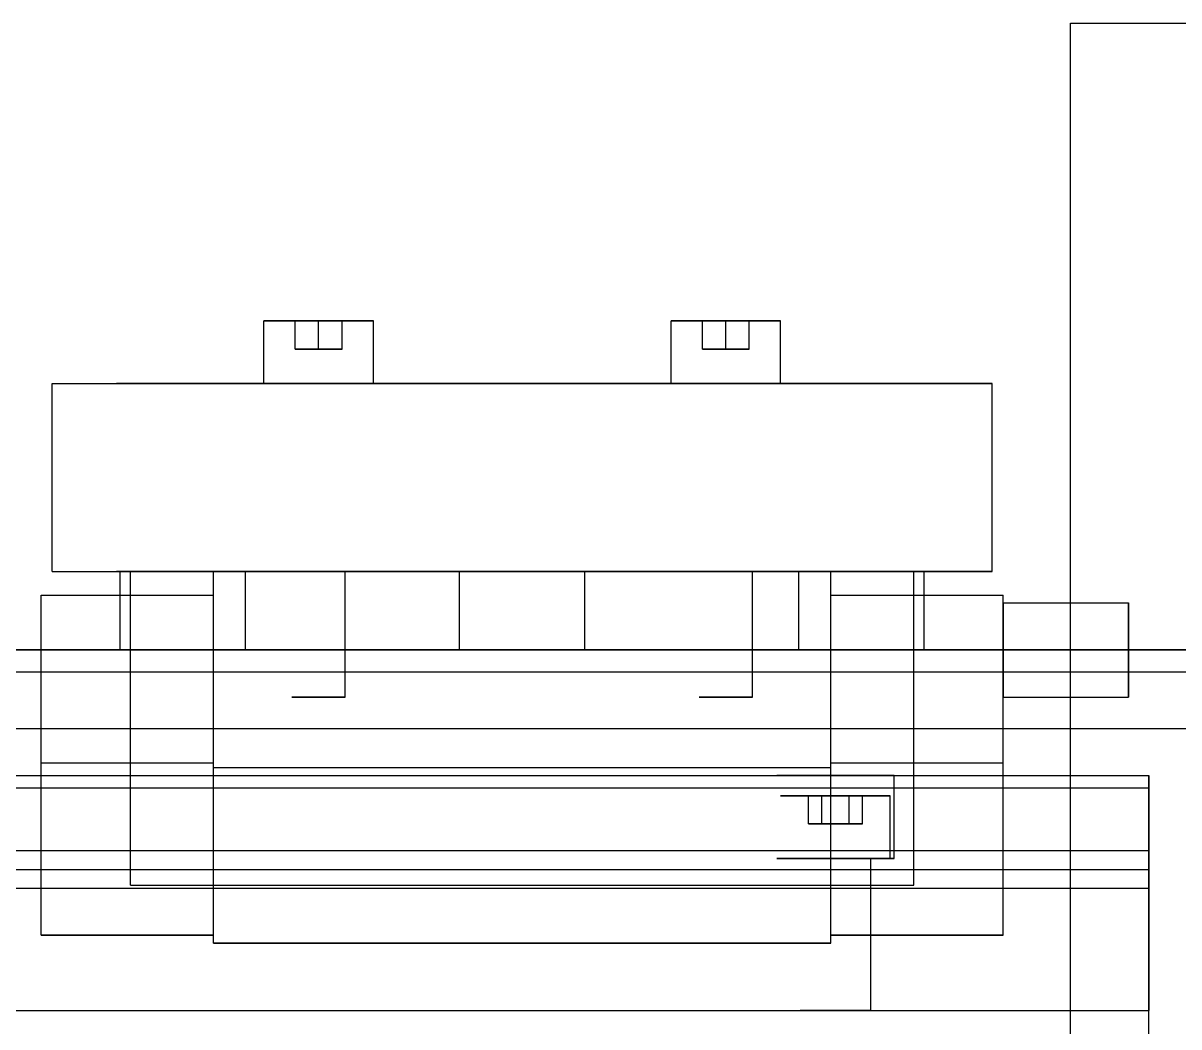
# Model space of a CAD drawing. Header units: millimetres. Extents: x -201 to 3037, y -406 to 3230.
# Drawn here: x 2368.1 to 2441.9, y 966 to 1030 of the extents above; entities that cross this region are included whole.
import ezdxf

# ---------------------------------------------------------------- set-up
doc = ezdxf.new("R2010")
doc.units = ezdxf.units.MM
doc.layers.add('HIDDEN', color=8, linetype='Continuous')
doc.layers.add('VISIBLE', color=7, linetype='Continuous')

msp = doc.modelspace()

# ---------------------------------------------------------------- linework, layer by layer
at = {"layer": 'HIDDEN'}
for points in [[(2435, 900), (2435, 1030)], [(2435, 1030), (2525, 1030)], [(2390.5, 1011), (2390.412, 1011), (2390.153, 1011), (2389.736, 1011), (2389.182, 1011), (2388.519, 1011), (2387.779, 1011), (2387, 1011), (2386.221, 1011), (2385.481, 1011), (2384.818, 1011), (2384.264, 1011), (2383.847, 1011), (2383.588, 1011), (2383.5, 1011)], [(2383.5, 1011), (2383.522, 1011), (2383.588, 1011), (2383.696, 1011), (2383.847, 1011), (2384.036, 1011), (2384.264, 1011), (2384.525, 1011), (2384.818, 1011), (2385.138, 1011), (2385.481, 1011), (2385.844, 1011), (2386.221, 1011), (2386.608, 1011), (2387, 1011)], [(2390.5, 1011), (2390.412, 1011), (2390.153, 1011), (2389.736, 1011), (2389.182, 1011), (2388.519, 1011), (2387.779, 1011), (2387, 1011), (2386.221, 1011), (2385.481, 1011), (2384.818, 1011), (2384.264, 1011), (2383.847, 1011), (2383.588, 1011), (2383.5, 1011)], [(2385.5, 1011), (2387, 1011)], [(2387, 1011), (2385.5, 1011)], [(2385.5, 1009.2), (2385.5, 1011)], [(2385.5, 1009.2), (2385.5, 1011)], [(2385.5, 1011), (2387, 1011)], [(2387, 1011), (2385.5, 1011)], [(2385.5, 1009.2), (2385.5, 1011)], [(2385.5, 1009.2), (2385.5, 1011)], [(2387, 1011), (2387.392, 1011), (2387.779, 1011), (2388.156, 1011), (2388.519, 1011), (2388.862, 1011), (2389.182, 1011), (2389.475, 1011), (2389.736, 1011), (2389.964, 1011), (2390.153, 1011), (2390.304, 1011), (2390.412, 1011), (2390.478, 1011), (2390.5, 1011)], [(2387, 1011), (2388.5, 1011)], [(2388.5, 1011), (2387, 1011)], [(2387, 1009.2), (2387, 1011)], [(2387, 1009.2), (2387, 1011)], [(2387, 1011), (2388.5, 1011)], [(2388.5, 1011), (2387, 1011)], [(2387, 1009.2), (2387, 1011)], [(2387, 1009.2), (2387, 1011)], [(2388.5, 1009.2), (2388.5, 1011)], [(2388.5, 1009.2), (2388.5, 1011)], [(2388.5, 1009.2), (2388.5, 1011)], [(2388.5, 1009.2), (2388.5, 1011)], [(2416.5, 1011), (2416.412, 1011), (2416.153, 1011), (2415.736, 1011), (2415.182, 1011), (2414.519, 1011), (2413.779, 1011), (2413, 1011), (2412.221, 1011), (2411.481, 1011), (2410.818, 1011), (2410.264, 1011), (2409.847, 1011), (2409.588, 1011), (2409.5, 1011)], [(2409.5, 1011), (2409.522, 1011), (2409.588, 1011), (2409.696, 1011), (2409.847, 1011), (2410.036, 1011), (2410.264, 1011), (2410.525, 1011), (2410.818, 1011), (2411.138, 1011), (2411.481, 1011), (2411.844, 1011), (2412.221, 1011), (2412.608, 1011), (2413, 1011)], [(2416.5, 1011), (2416.412, 1011), (2416.153, 1011), (2415.736, 1011), (2415.182, 1011), (2414.519, 1011), (2413.779, 1011), (2413, 1011), (2412.221, 1011), (2411.481, 1011), (2410.818, 1011), (2410.264, 1011), (2409.847, 1011), (2409.588, 1011), (2409.5, 1011)], [(2411.5, 1011), (2413, 1011)], [(2413, 1011), (2411.5, 1011)], [(2411.5, 1009.2), (2411.5, 1011)], [(2411.5, 1009.2), (2411.5, 1011)], [(2411.5, 1011), (2413, 1011)], [(2413, 1011), (2411.5, 1011)], [(2411.5, 1009.2), (2411.5, 1011)], [(2411.5, 1009.2), (2411.5, 1011)], [(2413, 1011), (2413.392, 1011), (2413.779, 1011), (2414.156, 1011), (2414.519, 1011), (2414.862, 1011), (2415.182, 1011), (2415.475, 1011), (2415.736, 1011), (2415.964, 1011), (2416.153, 1011), (2416.304, 1011), (2416.412, 1011), (2416.478, 1011), (2416.5, 1011)], [(2413, 1011), (2414.5, 1011)], [(2414.5, 1011), (2413, 1011)], [(2413, 1009.2), (2413, 1011)], [(2413, 1009.2), (2413, 1011)], [(2413, 1011), (2414.5, 1011)], [(2414.5, 1011), (2413, 1011)], [(2413, 1009.2), (2413, 1011)], [(2413, 1009.2), (2413, 1011)], [(2414.5, 1009.2), (2414.5, 1011)], [(2414.5, 1009.2), (2414.5, 1011)], [(2414.5, 1009.2), (2414.5, 1011)], [(2414.5, 1009.2), (2414.5, 1011)], [(2387, 1009.2), (2385.5, 1009.2)], [(2385.5, 1009.2), (2387, 1009.2)], [(2387, 1009.2), (2385.5, 1009.2)], [(2385.5, 1009.2), (2387, 1009.2)], [(2388.5, 1009.2), (2387, 1009.2)], [(2387, 1009.2), (2388.5, 1009.2)], [(2388.5, 1009.2), (2387, 1009.2)], [(2387, 1009.2), (2388.5, 1009.2)], [(2413, 1009.2), (2411.5, 1009.2)], [(2411.5, 1009.2), (2413, 1009.2)], [(2413, 1009.2), (2411.5, 1009.2)], [(2411.5, 1009.2), (2413, 1009.2)], [(2414.5, 1009.2), (2413, 1009.2)], [(2413, 1009.2), (2414.5, 1009.2)], [(2414.5, 1009.2), (2413, 1009.2)], [(2413, 1009.2), (2414.5, 1009.2)], [(2370, 995), (2370, 1007)], [(2370, 1007), (2370.05, 1007), (2370.201, 1007), (2370.449, 1007), (2370.792, 1007), (2371.226, 1007), (2371.745, 1007), (2372.343, 1007), (2373.012, 1007), (2373.744, 1007), (2374.529, 1007), (2375.358, 1007), (2376.22, 1007), (2377.104, 1007), (2378, 1007)], [(2382.599, 1007), (2382.493, 1007), (2382.178, 1007), (2381.672, 1007), (2380.999, 1007), (2380.193, 1007), (2379.295, 1007), (2378.349, 1007), (2377.404, 1007), (2376.505, 1007), (2375.7, 1007), (2375.027, 1007), (2374.52, 1007), (2374.206, 1007), (2374.099, 1007)], [(2374.099, 1007), (2374.126, 1007), (2374.206, 1007), (2374.338, 1007), (2374.52, 1007), (2374.751, 1007), (2375.027, 1007), (2375.344, 1007), (2375.7, 1007), (2376.088, 1007), (2376.505, 1007), (2376.946, 1007), (2377.404, 1007), (2377.874, 1007), (2378.349, 1007)], [(2422, 1007), (2378, 1007)], [(2378.349, 1007), (2378.825, 1007), (2379.295, 1007), (2379.753, 1007), (2380.193, 1007), (2380.611, 1007), (2380.999, 1007), (2381.355, 1007), (2381.672, 1007), (2381.948, 1007), (2382.178, 1007), (2382.361, 1007), (2382.493, 1007), (2382.573, 1007), (2382.599, 1007)], [(2388.3, 1007), (2388.217, 1007), (2387.973, 1007), (2387.58, 1007), (2387.058, 1007), (2386.432, 1007), (2385.734, 1007), (2385, 1007), (2384.266, 1007), (2383.568, 1007), (2382.942, 1007), (2382.42, 1007), (2382.027, 1007), (2381.783, 1007), (2381.7, 1007)], [(2381.7, 1007), (2381.721, 1007), (2381.783, 1007), (2381.885, 1007), (2382.027, 1007), (2382.206, 1007), (2382.42, 1007), (2382.667, 1007), (2382.942, 1007), (2383.244, 1007), (2383.568, 1007), (2383.91, 1007), (2384.266, 1007), (2384.631, 1007), (2385, 1007)], [(2390.5, 1007), (2390.412, 1007), (2390.153, 1007), (2389.736, 1007), (2389.182, 1007), (2388.519, 1007), (2387.779, 1007), (2387, 1007), (2386.221, 1007), (2385.481, 1007), (2384.818, 1007), (2384.264, 1007), (2383.847, 1007), (2383.588, 1007), (2383.5, 1007)], [(2383.5, 1007), (2383.522, 1007), (2383.588, 1007), (2383.696, 1007), (2383.847, 1007), (2384.036, 1007), (2384.264, 1007), (2384.525, 1007), (2384.818, 1007), (2385.138, 1007), (2385.481, 1007), (2385.844, 1007), (2386.221, 1007), (2386.608, 1007), (2387, 1007)], [(2390.5, 1007), (2390.412, 1007), (2390.153, 1007), (2389.736, 1007), (2389.182, 1007), (2388.519, 1007), (2387.779, 1007), (2387, 1007), (2386.221, 1007), (2385.481, 1007), (2384.818, 1007), (2384.264, 1007), (2383.847, 1007), (2383.588, 1007), (2383.5, 1007)], [(2383.5, 1007), (2383.522, 1007), (2383.588, 1007), (2383.696, 1007), (2383.847, 1007), (2384.036, 1007), (2384.264, 1007), (2384.525, 1007), (2384.818, 1007), (2385.138, 1007), (2385.481, 1007), (2385.844, 1007), (2386.221, 1007), (2386.608, 1007), (2387, 1007)], [(2389.25, 1007), (2389.194, 1007), (2389.027, 1007), (2388.759, 1007), (2388.403, 1007), (2387.976, 1007), (2387.501, 1007), (2387, 1007), (2386.499, 1007), (2386.024, 1007), (2385.597, 1007), (2385.241, 1007), (2384.973, 1007), (2384.806, 1007), (2384.75, 1007)], [(2384.75, 1007), (2384.764, 1007), (2384.806, 1007), (2384.876, 1007), (2384.973, 1007), (2385.095, 1007), (2385.241, 1007), (2385.409, 1007), (2385.597, 1007), (2385.803, 1007), (2386.024, 1007), (2386.257, 1007), (2386.499, 1007), (2386.748, 1007), (2387, 1007)], [(2389.25, 1007), (2389.194, 1007), (2389.027, 1007), (2388.759, 1007), (2388.403, 1007), (2387.976, 1007), (2387.501, 1007), (2387, 1007), (2386.499, 1007), (2386.024, 1007), (2385.597, 1007), (2385.241, 1007), (2384.973, 1007), (2384.806, 1007), (2384.75, 1007)], [(2384.75, 1007), (2384.764, 1007), (2384.806, 1007), (2384.876, 1007), (2384.973, 1007), (2385.095, 1007), (2385.241, 1007), (2385.409, 1007), (2385.597, 1007), (2385.803, 1007), (2386.024, 1007), (2386.257, 1007), (2386.499, 1007), (2386.748, 1007), (2387, 1007)], [(2385, 1007), (2385.369, 1007), (2385.734, 1007), (2386.09, 1007), (2386.432, 1007), (2386.756, 1007), (2387.058, 1007), (2387.333, 1007), (2387.58, 1007), (2387.794, 1007), (2387.973, 1007), (2388.115, 1007), (2388.217, 1007), (2388.279, 1007), (2388.3, 1007)], [(2387, 1007), (2387.252, 1007), (2387.501, 1007), (2387.743, 1007), (2387.976, 1007), (2388.197, 1007), (2388.403, 1007), (2388.591, 1007), (2388.759, 1007), (2388.905, 1007), (2389.027, 1007), (2389.124, 1007), (2389.194, 1007), (2389.236, 1007), (2389.25, 1007)], [(2387, 1007), (2387.252, 1007), (2387.501, 1007), (2387.743, 1007), (2387.976, 1007), (2388.197, 1007), (2388.403, 1007), (2388.591, 1007), (2388.759, 1007), (2388.905, 1007), (2389.027, 1007), (2389.124, 1007), (2389.194, 1007), (2389.236, 1007), (2389.25, 1007)], [(2387, 1007), (2387.392, 1007), (2387.779, 1007), (2388.156, 1007), (2388.519, 1007), (2388.862, 1007), (2389.182, 1007), (2389.475, 1007), (2389.736, 1007), (2389.964, 1007), (2390.153, 1007), (2390.304, 1007), (2390.412, 1007), (2390.478, 1007), (2390.5, 1007)], [(2387, 1007), (2387.392, 1007), (2387.779, 1007), (2388.156, 1007), (2388.519, 1007), (2388.862, 1007), (2389.182, 1007), (2389.475, 1007), (2389.736, 1007), (2389.964, 1007), (2390.153, 1007), (2390.304, 1007), (2390.412, 1007), (2390.478, 1007), (2390.5, 1007)], [(2404.25, 1007), (2404.143, 1007), (2403.829, 1007), (2403.323, 1007), (2402.65, 1007), (2401.844, 1007), (2400.946, 1007), (2400, 1007), (2399.054, 1007), (2398.156, 1007), (2397.35, 1007), (2396.677, 1007), (2396.171, 1007), (2395.857, 1007), (2395.75, 1007)], [(2395.75, 1007), (2395.777, 1007), (2395.857, 1007), (2395.988, 1007), (2396.171, 1007), (2396.401, 1007), (2396.677, 1007), (2396.995, 1007), (2397.35, 1007), (2397.739, 1007), (2398.156, 1007), (2398.596, 1007), (2399.054, 1007), (2399.524, 1007), (2400, 1007)], [(2400, 1007), (2400.476, 1007), (2400.946, 1007), (2401.404, 1007), (2401.844, 1007), (2402.261, 1007), (2402.65, 1007), (2403.005, 1007), (2403.323, 1007), (2403.599, 1007), (2403.829, 1007), (2404.012, 1007), (2404.143, 1007), (2404.223, 1007), (2404.25, 1007)], [(2416.5, 1007), (2416.412, 1007), (2416.153, 1007), (2415.736, 1007), (2415.182, 1007), (2414.519, 1007), (2413.779, 1007), (2413, 1007), (2412.221, 1007), (2411.481, 1007), (2410.818, 1007), (2410.264, 1007), (2409.847, 1007), (2409.588, 1007), (2409.5, 1007)], [(2409.5, 1007), (2409.522, 1007), (2409.588, 1007), (2409.696, 1007), (2409.847, 1007), (2410.036, 1007), (2410.264, 1007), (2410.525, 1007), (2410.818, 1007), (2411.138, 1007), (2411.481, 1007), (2411.844, 1007), (2412.221, 1007), (2412.608, 1007), (2413, 1007)], [(2416.5, 1007), (2416.412, 1007), (2416.153, 1007), (2415.736, 1007), (2415.182, 1007), (2414.519, 1007), (2413.779, 1007), (2413, 1007), (2412.221, 1007), (2411.481, 1007), (2410.818, 1007), (2410.264, 1007), (2409.847, 1007), (2409.588, 1007), (2409.5, 1007)], [(2409.5, 1007), (2409.522, 1007), (2409.588, 1007), (2409.696, 1007), (2409.847, 1007), (2410.036, 1007), (2410.264, 1007), (2410.525, 1007), (2410.818, 1007), (2411.138, 1007), (2411.481, 1007), (2411.844, 1007), (2412.221, 1007), (2412.608, 1007), (2413, 1007)], [(2415.25, 1007), (2415.194, 1007), (2415.027, 1007), (2414.759, 1007), (2414.403, 1007), (2413.976, 1007), (2413.501, 1007), (2413, 1007), (2412.499, 1007), (2412.024, 1007), (2411.597, 1007), (2411.241, 1007), (2410.973, 1007), (2410.806, 1007), (2410.75, 1007)], [(2410.75, 1007), (2410.764, 1007), (2410.806, 1007), (2410.876, 1007), (2410.973, 1007), (2411.095, 1007), (2411.241, 1007), (2411.409, 1007), (2411.597, 1007), (2411.803, 1007), (2412.024, 1007), (2412.257, 1007), (2412.499, 1007), (2412.748, 1007), (2413, 1007)], [(2415.25, 1007), (2415.194, 1007), (2415.027, 1007), (2414.759, 1007), (2414.403, 1007), (2413.976, 1007), (2413.501, 1007), (2413, 1007), (2412.499, 1007), (2412.024, 1007), (2411.597, 1007), (2411.241, 1007), (2410.973, 1007), (2410.806, 1007), (2410.75, 1007)], [(2410.75, 1007), (2410.764, 1007), (2410.806, 1007), (2410.876, 1007), (2410.973, 1007), (2411.095, 1007), (2411.241, 1007), (2411.409, 1007), (2411.597, 1007), (2411.803, 1007), (2412.024, 1007), (2412.257, 1007), (2412.499, 1007), (2412.748, 1007), (2413, 1007)], [(2418.3, 1007), (2418.217, 1007), (2417.973, 1007), (2417.58, 1007), (2417.058, 1007), (2416.432, 1007), (2415.734, 1007), (2415, 1007), (2414.266, 1007), (2413.568, 1007), (2412.942, 1007), (2412.42, 1007), (2412.027, 1007), (2411.783, 1007), (2411.7, 1007)], [(2411.7, 1007), (2411.721, 1007), (2411.783, 1007), (2411.885, 1007), (2412.027, 1007), (2412.206, 1007), (2412.42, 1007), (2412.667, 1007), (2412.942, 1007), (2413.244, 1007), (2413.568, 1007), (2413.91, 1007), (2414.266, 1007), (2414.631, 1007), (2415, 1007)], [(2413, 1007), (2413.252, 1007), (2413.501, 1007), (2413.743, 1007), (2413.976, 1007), (2414.197, 1007), (2414.403, 1007), (2414.591, 1007), (2414.759, 1007), (2414.905, 1007), (2415.027, 1007), (2415.124, 1007), (2415.194, 1007), (2415.236, 1007), (2415.25, 1007)], [(2413, 1007), (2413.252, 1007), (2413.501, 1007), (2413.743, 1007), (2413.976, 1007), (2414.197, 1007), (2414.403, 1007), (2414.591, 1007), (2414.759, 1007), (2414.905, 1007), (2415.027, 1007), (2415.124, 1007), (2415.194, 1007), (2415.236, 1007), (2415.25, 1007)], [(2413, 1007), (2413.392, 1007), (2413.779, 1007), (2414.156, 1007), (2414.519, 1007), (2414.862, 1007), (2415.182, 1007), (2415.475, 1007), (2415.736, 1007), (2415.964, 1007), (2416.153, 1007), (2416.304, 1007), (2416.412, 1007), (2416.478, 1007), (2416.5, 1007)], [(2413, 1007), (2413.392, 1007), (2413.779, 1007), (2414.156, 1007), (2414.519, 1007), (2414.862, 1007), (2415.182, 1007), (2415.475, 1007), (2415.736, 1007), (2415.964, 1007), (2416.153, 1007), (2416.304, 1007), (2416.412, 1007), (2416.478, 1007), (2416.5, 1007)], [(2415, 1007), (2415.369, 1007), (2415.734, 1007), (2416.09, 1007), (2416.432, 1007), (2416.756, 1007), (2417.058, 1007), (2417.333, 1007), (2417.58, 1007), (2417.794, 1007), (2417.973, 1007), (2418.115, 1007), (2418.217, 1007), (2418.279, 1007), (2418.3, 1007)], [(2425.901, 1007), (2425.794, 1007), (2425.48, 1007), (2424.973, 1007), (2424.3, 1007), (2423.495, 1007), (2422.596, 1007), (2421.651, 1007), (2420.705, 1007), (2419.807, 1007), (2419.001, 1007), (2418.328, 1007), (2417.822, 1007), (2417.507, 1007), (2417.401, 1007)], [(2417.401, 1007), (2417.427, 1007), (2417.507, 1007), (2417.639, 1007), (2417.822, 1007), (2418.052, 1007), (2418.328, 1007), (2418.645, 1007), (2419.001, 1007), (2419.389, 1007), (2419.807, 1007), (2420.247, 1007), (2420.705, 1007), (2421.175, 1007), (2421.651, 1007)], [(2421.651, 1007), (2422.126, 1007), (2422.596, 1007), (2423.054, 1007), (2423.495, 1007), (2423.912, 1007), (2424.3, 1007), (2424.656, 1007), (2424.973, 1007), (2425.249, 1007), (2425.48, 1007), (2425.662, 1007), (2425.794, 1007), (2425.874, 1007), (2425.901, 1007)], [(2430, 1007), (2429.95, 1007), (2429.799, 1007), (2429.551, 1007), (2429.208, 1007), (2428.774, 1007), (2428.255, 1007), (2427.657, 1007), (2426.988, 1007), (2426.256, 1007), (2425.471, 1007), (2424.642, 1007), (2423.78, 1007), (2422.896, 1007), (2422, 1007)], [(2430, 995), (2430, 1007)], [(2370, 995), (2370.05, 995), (2370.201, 995), (2370.449, 995), (2370.792, 995), (2371.226, 995), (2371.745, 995), (2372.343, 995), (2373.012, 995), (2373.744, 995), (2374.529, 995), (2375.358, 995), (2376.22, 995), (2377.104, 995), (2378, 995)], [(2382.599, 995), (2382.493, 995), (2382.178, 995), (2381.672, 995), (2380.999, 995), (2380.193, 995), (2379.295, 995), (2378.349, 995), (2377.404, 995), (2376.505, 995), (2375.7, 995), (2375.027, 995), (2374.52, 995), (2374.206, 995), (2374.099, 995)], [(2374.099, 995), (2374.126, 995), (2374.206, 995), (2374.338, 995), (2374.52, 995), (2374.751, 995), (2375.027, 995), (2375.344, 995), (2375.7, 995), (2376.088, 995), (2376.505, 995), (2376.946, 995), (2377.404, 995), (2377.874, 995), (2378.349, 995)], [(2382.349, 995), (2382.249, 995), (2381.953, 995), (2381.477, 995), (2380.843, 995), (2380.085, 995), (2379.239, 995), (2378.349, 995), (2377.459, 995), (2376.614, 995), (2375.855, 995), (2375.222, 995), (2374.745, 995), (2374.45, 995), (2374.349, 995)], [(2374.349, 995), (2374.375, 995), (2374.45, 995), (2374.574, 995), (2374.745, 995), (2374.962, 995), (2375.222, 995), (2375.521, 995), (2375.855, 995), (2376.221, 995), (2376.614, 995), (2377.028, 995), (2377.459, 995), (2377.902, 995), (2378.349, 995)], [(2375, 975), (2375, 995)], [(2375, 995), (2425, 995)], [(2375, 975), (2375, 995)], [(2375, 995), (2425, 995)], [(2422, 995), (2378, 995)], [(2378.349, 995), (2378.825, 995), (2379.295, 995), (2379.753, 995), (2380.193, 995), (2380.611, 995), (2380.999, 995), (2381.355, 995), (2381.672, 995), (2381.948, 995), (2382.178, 995), (2382.361, 995), (2382.493, 995), (2382.573, 995), (2382.599, 995)], [(2378.349, 995), (2378.797, 995), (2379.239, 995), (2379.67, 995), (2380.085, 995), (2380.477, 995), (2380.843, 995), (2381.178, 995), (2381.477, 995), (2381.736, 995), (2381.953, 995), (2382.125, 995), (2382.249, 995), (2382.324, 995), (2382.349, 995)], [(2380.3, 971.3), (2380.3, 995)], [(2380.3, 971.3), (2380.3, 995)], [(2380.3, 995), (2419.7, 995)], [(2380.3, 995), (2419.7, 995)], [(2388.3, 995), (2388.217, 995), (2387.973, 995), (2387.58, 995), (2387.058, 995), (2386.432, 995), (2385.734, 995), (2385, 995), (2384.266, 995), (2383.568, 995), (2382.942, 995), (2382.42, 995), (2382.027, 995), (2381.783, 995), (2381.7, 995)], [(2381.7, 995), (2381.721, 995), (2381.783, 995), (2381.885, 995), (2382.027, 995), (2382.206, 995), (2382.42, 995), (2382.667, 995), (2382.942, 995), (2383.244, 995), (2383.568, 995), (2383.91, 995), (2384.266, 995), (2384.631, 995), (2385, 995)], [(2389.25, 995), (2389.194, 995), (2389.027, 995), (2388.759, 995), (2388.403, 995), (2387.976, 995), (2387.501, 995), (2387, 995), (2386.499, 995), (2386.024, 995), (2385.597, 995), (2385.241, 995), (2384.973, 995), (2384.806, 995), (2384.75, 995)], [(2384.75, 995), (2384.764, 995), (2384.806, 995), (2384.876, 995), (2384.973, 995), (2385.095, 995), (2385.241, 995), (2385.409, 995), (2385.597, 995), (2385.803, 995), (2386.024, 995), (2386.257, 995), (2386.499, 995), (2386.748, 995), (2387, 995)], [(2389.25, 995), (2389.194, 995), (2389.027, 995), (2388.759, 995), (2388.403, 995), (2387.976, 995), (2387.501, 995), (2387, 995), (2386.499, 995), (2386.024, 995), (2385.597, 995), (2385.241, 995), (2384.973, 995), (2384.806, 995), (2384.75, 995)], [(2384.75, 995), (2384.764, 995), (2384.806, 995), (2384.876, 995), (2384.973, 995), (2385.095, 995), (2385.241, 995), (2385.409, 995), (2385.597, 995), (2385.803, 995), (2386.024, 995), (2386.257, 995), (2386.499, 995), (2386.748, 995), (2387, 995)], [(2385, 995), (2385.369, 995), (2385.734, 995), (2386.09, 995), (2386.432, 995), (2386.756, 995), (2387.058, 995), (2387.333, 995), (2387.58, 995), (2387.794, 995), (2387.973, 995), (2388.115, 995), (2388.217, 995), (2388.279, 995), (2388.3, 995)], [(2388.7, 995), (2388.657, 995), (2388.532, 995), (2388.329, 995), (2388.06, 995), (2387.738, 995), (2387.378, 995), (2387, 995), (2386.622, 995), (2386.262, 995), (2385.94, 995), (2385.671, 995), (2385.468, 995), (2385.343, 995), (2385.3, 995)], [(2385.3, 995), (2385.343, 995), (2385.468, 995), (2385.671, 995), (2385.94, 995), (2386.262, 995), (2386.622, 995), (2387, 995), (2387.378, 995), (2387.738, 995), (2388.06, 995), (2388.329, 995), (2388.532, 995), (2388.657, 995), (2388.7, 995)], [(2388.7, 995), (2388.657, 995), (2388.532, 995), (2388.329, 995), (2388.06, 995), (2387.738, 995), (2387.378, 995), (2387, 995), (2386.622, 995), (2386.262, 995), (2385.94, 995), (2385.671, 995), (2385.468, 995), (2385.343, 995), (2385.3, 995)], [(2385.3, 995), (2385.343, 995), (2385.468, 995), (2385.671, 995), (2385.94, 995), (2386.262, 995), (2386.622, 995), (2387, 995), (2387.378, 995), (2387.738, 995), (2388.06, 995), (2388.329, 995), (2388.532, 995), (2388.657, 995), (2388.7, 995)], [(2387, 995), (2387.252, 995), (2387.501, 995), (2387.743, 995), (2387.976, 995), (2388.197, 995), (2388.403, 995), (2388.591, 995), (2388.759, 995), (2388.905, 995), (2389.027, 995), (2389.124, 995), (2389.194, 995), (2389.236, 995), (2389.25, 995)], [(2387, 995), (2387.252, 995), (2387.501, 995), (2387.743, 995), (2387.976, 995), (2388.197, 995), (2388.403, 995), (2388.591, 995), (2388.759, 995), (2388.905, 995), (2389.027, 995), (2389.124, 995), (2389.194, 995), (2389.236, 995), (2389.25, 995)], [(2388.7, 987), (2388.7, 995)], [(2388.7, 987), (2388.7, 995)], [(2404.25, 995), (2404.143, 995), (2403.829, 995), (2403.323, 995), (2402.65, 995), (2401.844, 995), (2400.946, 995), (2400, 995), (2399.054, 995), (2398.156, 995), (2397.35, 995), (2396.677, 995), (2396.171, 995), (2395.857, 995), (2395.75, 995)], [(2395.75, 995), (2395.777, 995), (2395.857, 995), (2395.988, 995), (2396.171, 995), (2396.401, 995), (2396.677, 995), (2396.995, 995), (2397.35, 995), (2397.739, 995), (2398.156, 995), (2398.596, 995), (2399.054, 995), (2399.524, 995), (2400, 995)], [(2404, 995), (2403.9, 995), (2403.604, 995), (2403.127, 995), (2402.494, 995), (2401.736, 995), (2400.89, 995), (2400, 995), (2399.11, 995), (2398.264, 995), (2397.506, 995), (2396.873, 995), (2396.396, 995), (2396.1, 995), (2396, 995)], [(2396, 995), (2396.025, 995), (2396.1, 995), (2396.224, 995), (2396.396, 995), (2396.613, 995), (2396.873, 995), (2397.172, 995), (2397.506, 995), (2397.872, 995), (2398.264, 995), (2398.679, 995), (2399.11, 995), (2399.552, 995), (2400, 995)], [(2400, 995), (2400.476, 995), (2400.946, 995), (2401.404, 995), (2401.844, 995), (2402.261, 995), (2402.65, 995), (2403.005, 995), (2403.323, 995), (2403.599, 995), (2403.829, 995), (2404.012, 995), (2404.143, 995), (2404.223, 995), (2404.25, 995)], [(2400, 995), (2400.448, 995), (2400.89, 995), (2401.321, 995), (2401.736, 995), (2402.128, 995), (2402.494, 995), (2402.828, 995), (2403.127, 995), (2403.387, 995), (2403.604, 995), (2403.776, 995), (2403.9, 995), (2403.975, 995), (2404, 995)], [(2415.25, 995), (2415.194, 995), (2415.027, 995), (2414.759, 995), (2414.403, 995), (2413.976, 995), (2413.501, 995), (2413, 995), (2412.499, 995), (2412.024, 995), (2411.597, 995), (2411.241, 995), (2410.973, 995), (2410.806, 995), (2410.75, 995)], [(2410.75, 995), (2410.764, 995), (2410.806, 995), (2410.876, 995), (2410.973, 995), (2411.095, 995), (2411.241, 995), (2411.409, 995), (2411.597, 995), (2411.803, 995), (2412.024, 995), (2412.257, 995), (2412.499, 995), (2412.748, 995), (2413, 995)], [(2415.25, 995), (2415.194, 995), (2415.027, 995), (2414.759, 995), (2414.403, 995), (2413.976, 995), (2413.501, 995), (2413, 995), (2412.499, 995), (2412.024, 995), (2411.597, 995), (2411.241, 995), (2410.973, 995), (2410.806, 995), (2410.75, 995)], [(2410.75, 995), (2410.764, 995), (2410.806, 995), (2410.876, 995), (2410.973, 995), (2411.095, 995), (2411.241, 995), (2411.409, 995), (2411.597, 995), (2411.803, 995), (2412.024, 995), (2412.257, 995), (2412.499, 995), (2412.748, 995), (2413, 995)], [(2414.7, 995), (2414.657, 995), (2414.532, 995), (2414.329, 995), (2414.06, 995), (2413.738, 995), (2413.378, 995), (2413, 995), (2412.622, 995), (2412.262, 995), (2411.94, 995), (2411.671, 995), (2411.468, 995), (2411.343, 995), (2411.3, 995)], [(2411.3, 995), (2411.343, 995), (2411.468, 995), (2411.671, 995), (2411.94, 995), (2412.262, 995), (2412.622, 995), (2413, 995), (2413.378, 995), (2413.738, 995), (2414.06, 995), (2414.329, 995), (2414.532, 995), (2414.657, 995), (2414.7, 995)], [(2414.7, 995), (2414.657, 995), (2414.532, 995), (2414.329, 995), (2414.06, 995), (2413.738, 995), (2413.378, 995), (2413, 995), (2412.622, 995), (2412.262, 995), (2411.94, 995), (2411.671, 995), (2411.468, 995), (2411.343, 995), (2411.3, 995)], [(2411.3, 995), (2411.343, 995), (2411.468, 995), (2411.671, 995), (2411.94, 995), (2412.262, 995), (2412.622, 995), (2413, 995), (2413.378, 995), (2413.738, 995), (2414.06, 995), (2414.329, 995), (2414.532, 995), (2414.657, 995), (2414.7, 995)], [(2418.3, 995), (2418.217, 995), (2417.973, 995), (2417.58, 995), (2417.058, 995), (2416.432, 995), (2415.734, 995), (2415, 995), (2414.266, 995), (2413.568, 995), (2412.942, 995), (2412.42, 995), (2412.027, 995), (2411.783, 995), (2411.7, 995)], [(2411.7, 995), (2411.721, 995), (2411.783, 995), (2411.885, 995), (2412.027, 995), (2412.206, 995), (2412.42, 995), (2412.667, 995), (2412.942, 995), (2413.244, 995), (2413.568, 995), (2413.91, 995), (2414.266, 995), (2414.631, 995), (2415, 995)], [(2413, 995), (2413.252, 995), (2413.501, 995), (2413.743, 995), (2413.976, 995), (2414.197, 995), (2414.403, 995), (2414.591, 995), (2414.759, 995), (2414.905, 995), (2415.027, 995), (2415.124, 995), (2415.194, 995), (2415.236, 995), (2415.25, 995)], [(2413, 995), (2413.252, 995), (2413.501, 995), (2413.743, 995), (2413.976, 995), (2414.197, 995), (2414.403, 995), (2414.591, 995), (2414.759, 995), (2414.905, 995), (2415.027, 995), (2415.124, 995), (2415.194, 995), (2415.236, 995), (2415.25, 995)], [(2414.7, 987), (2414.7, 995)], [(2414.7, 987), (2414.7, 995)], [(2415, 995), (2415.369, 995), (2415.734, 995), (2416.09, 995), (2416.432, 995), (2416.756, 995), (2417.058, 995), (2417.333, 995), (2417.58, 995), (2417.794, 995), (2417.973, 995), (2418.115, 995), (2418.217, 995), (2418.279, 995), (2418.3, 995)], [(2425.901, 995), (2425.794, 995), (2425.48, 995), (2424.973, 995), (2424.3, 995), (2423.495, 995), (2422.596, 995), (2421.651, 995), (2420.705, 995), (2419.807, 995), (2419.001, 995), (2418.328, 995), (2417.822, 995), (2417.507, 995), (2417.401, 995)], [(2417.401, 995), (2417.427, 995), (2417.507, 995), (2417.639, 995), (2417.822, 995), (2418.052, 995), (2418.328, 995), (2418.645, 995), (2419.001, 995), (2419.389, 995), (2419.807, 995), (2420.247, 995), (2420.705, 995), (2421.175, 995), (2421.651, 995)], [(2425.651, 995), (2425.55, 995), (2425.255, 995), (2424.778, 995), (2424.145, 995), (2423.386, 995), (2422.541, 995), (2421.651, 995), (2420.761, 995), (2419.915, 995), (2419.157, 995), (2418.523, 995), (2418.047, 995), (2417.751, 995), (2417.651, 995)], [(2417.651, 995), (2417.676, 995), (2417.751, 995), (2417.875, 995), (2418.047, 995), (2418.264, 995), (2418.523, 995), (2418.822, 995), (2419.157, 995), (2419.523, 995), (2419.915, 995), (2420.33, 995), (2420.761, 995), (2421.203, 995), (2421.651, 995)], [(2419.7, 971.3), (2419.7, 995)], [(2419.7, 971.3), (2419.7, 995)], [(2421.651, 995), (2422.126, 995), (2422.596, 995), (2423.054, 995), (2423.495, 995), (2423.912, 995), (2424.3, 995), (2424.656, 995), (2424.973, 995), (2425.249, 995), (2425.48, 995), (2425.662, 995), (2425.794, 995), (2425.874, 995), (2425.901, 995)], [(2421.651, 995), (2422.098, 995), (2422.541, 995), (2422.972, 995), (2423.386, 995), (2423.779, 995), (2424.145, 995), (2424.479, 995), (2424.778, 995), (2425.038, 995), (2425.255, 995), (2425.426, 995), (2425.55, 995), (2425.625, 995), (2425.651, 995)], [(2430, 995), (2429.95, 995), (2429.799, 995), (2429.551, 995), (2429.208, 995), (2428.774, 995), (2428.255, 995), (2427.657, 995), (2426.988, 995), (2426.256, 995), (2425.471, 995), (2424.642, 995), (2423.78, 995), (2422.896, 995), (2422, 995)], [(2425, 975), (2425, 995)], [(2425, 975), (2425, 995)], [(2369.3, 971.8), (2369.3, 993.5)], [(2369.3, 993.5), (2380.3, 993.5)], [(2374.349, 993.5), (2380.3, 993.5)], [(2380.3, 971.8), (2380.3, 993.5)], [(2380.3, 971.8), (2380.3, 993.5)], [(2419.7, 971.8), (2419.7, 993.5)], [(2419.7, 971.8), (2419.7, 993.5)], [(2419.7, 993.5), (2430.7, 993.5)], [(2419.7, 993.5), (2425.651, 993.5)], [(2430.7, 971.8), (2430.7, 993.5)], [(2430.7, 987), (2430.7, 987.075), (2430.7, 987.297), (2430.7, 987.655), (2430.7, 988.13), (2430.7, 988.698), (2430.7, 989.332), (2430.7, 990), (2430.7, 990.668), (2430.7, 991.302), (2430.7, 991.87), (2430.7, 992.345), (2430.7, 992.703), (2430.7, 992.925), (2430.7, 993)], [(2430.7, 993), (2430.7, 992.925), (2430.7, 992.703), (2430.7, 992.345), (2430.7, 991.87), (2430.7, 991.302), (2430.7, 990.668), (2430.7, 990), (2430.7, 989.332), (2430.7, 988.698), (2430.7, 988.13), (2430.7, 987.655), (2430.7, 987.297), (2430.7, 987.075), (2430.7, 987)], [(2435, 900), (2435, 993)], [(2438.7, 987), (2438.7, 987.075), (2438.7, 987.297), (2438.7, 987.655), (2438.7, 988.13), (2438.7, 988.698), (2438.7, 989.332), (2438.7, 990), (2438.7, 990.668), (2438.7, 991.302), (2438.7, 991.87), (2438.7, 992.345), (2438.7, 992.703), (2438.7, 992.925), (2438.7, 993)], [(2465, 990), (2463.37, 990), (2458.563, 990), (2450.819, 990), (2440.527, 990), (2428.202, 990), (2414.464, 990), (2400, 990), (2385.536, 990), (2371.798, 990), (2359.473, 990), (2349.181, 990), (2341.437, 990), (2336.63, 990), (2335, 990)], [(2369.3, 971.8), (2369.3, 990)], [(2382.349, 990), (2382.249, 990), (2381.953, 990), (2381.477, 990), (2380.843, 990), (2380.085, 990), (2379.239, 990), (2378.349, 990), (2377.459, 990), (2376.614, 990), (2375.855, 990), (2375.222, 990), (2374.745, 990), (2374.45, 990), (2374.349, 990)], [(2374.349, 990), (2374.375, 990), (2374.45, 990), (2374.574, 990), (2374.745, 990), (2374.962, 990), (2375.222, 990), (2375.521, 990), (2375.855, 990), (2376.221, 990), (2376.614, 990), (2377.028, 990), (2377.459, 990), (2377.902, 990), (2378.349, 990)], [(2378.349, 990), (2378.797, 990), (2379.239, 990), (2379.67, 990), (2380.085, 990), (2380.477, 990), (2380.843, 990), (2381.178, 990), (2381.477, 990), (2381.736, 990), (2381.953, 990), (2382.125, 990), (2382.249, 990), (2382.324, 990), (2382.349, 990)], [(2404, 990), (2403.9, 990), (2403.604, 990), (2403.127, 990), (2402.494, 990), (2401.736, 990), (2400.89, 990), (2400, 990), (2399.11, 990), (2398.264, 990), (2397.506, 990), (2396.873, 990), (2396.396, 990), (2396.1, 990), (2396, 990)], [(2396, 990), (2396.025, 990), (2396.1, 990), (2396.224, 990), (2396.396, 990), (2396.613, 990), (2396.873, 990), (2397.172, 990), (2397.506, 990), (2397.872, 990), (2398.264, 990), (2398.679, 990), (2399.11, 990), (2399.552, 990), (2400, 990)], [(2400, 990), (2400.448, 990), (2400.89, 990), (2401.321, 990), (2401.736, 990), (2402.128, 990), (2402.494, 990), (2402.828, 990), (2403.127, 990), (2403.387, 990), (2403.604, 990), (2403.776, 990), (2403.9, 990), (2403.975, 990), (2404, 990)], [(2425.651, 990), (2425.55, 990), (2425.255, 990), (2424.778, 990), (2424.145, 990), (2423.386, 990), (2422.541, 990), (2421.651, 990), (2420.761, 990), (2419.915, 990), (2419.157, 990), (2418.523, 990), (2418.047, 990), (2417.751, 990), (2417.651, 990)], [(2417.651, 990), (2417.676, 990), (2417.751, 990), (2417.875, 990), (2418.047, 990), (2418.264, 990), (2418.523, 990), (2418.822, 990), (2419.157, 990), (2419.523, 990), (2419.915, 990), (2420.33, 990), (2420.761, 990), (2421.203, 990), (2421.651, 990)], [(2421.651, 990), (2422.098, 990), (2422.541, 990), (2422.972, 990), (2423.386, 990), (2423.779, 990), (2424.145, 990), (2424.479, 990), (2424.778, 990), (2425.038, 990), (2425.255, 990), (2425.426, 990), (2425.55, 990), (2425.625, 990), (2425.651, 990)], [(2430.7, 971.8), (2430.7, 990)], [(2438.7, 990), (2438.7, 989.664), (2438.7, 989.332), (2438.7, 989.009), (2438.7, 988.698), (2438.7, 988.404), (2438.7, 988.13), (2438.7, 987.879), (2438.7, 987.655), (2438.7, 987.46), (2438.7, 987.297), (2438.7, 987.168), (2438.7, 987.075), (2438.7, 987.019), (2438.7, 987)], [(1900, 988.6), (2480, 988.6)], [(2335, 988.6), (2465, 988.6)], [(2388.7, 987), (2388.657, 987), (2388.532, 987), (2388.329, 987), (2388.06, 987), (2387.738, 987), (2387.378, 987), (2387, 987), (2386.622, 987), (2386.262, 987), (2385.94, 987), (2385.671, 987), (2385.468, 987), (2385.343, 987), (2385.3, 987)], [(2385.3, 987), (2385.343, 987), (2385.468, 987), (2385.671, 987), (2385.94, 987), (2386.262, 987), (2386.622, 987), (2387, 987), (2387.378, 987), (2387.738, 987), (2388.06, 987), (2388.329, 987), (2388.532, 987), (2388.657, 987), (2388.7, 987)], [(2388.7, 987), (2388.657, 987), (2388.532, 987), (2388.329, 987), (2388.06, 987), (2387.738, 987), (2387.378, 987), (2387, 987), (2386.622, 987), (2386.262, 987), (2385.94, 987), (2385.671, 987), (2385.468, 987), (2385.343, 987), (2385.3, 987)], [(2385.3, 987), (2385.343, 987), (2385.468, 987), (2385.671, 987), (2385.94, 987), (2386.262, 987), (2386.622, 987), (2387, 987), (2387.378, 987), (2387.738, 987), (2388.06, 987), (2388.329, 987), (2388.532, 987), (2388.657, 987), (2388.7, 987)], [(2414.7, 987), (2414.657, 987), (2414.532, 987), (2414.329, 987), (2414.06, 987), (2413.738, 987), (2413.378, 987), (2413, 987), (2412.622, 987), (2412.262, 987), (2411.94, 987), (2411.671, 987), (2411.468, 987), (2411.343, 987), (2411.3, 987)], [(2411.3, 987), (2411.343, 987), (2411.468, 987), (2411.671, 987), (2411.94, 987), (2412.262, 987), (2412.622, 987), (2413, 987), (2413.378, 987), (2413.738, 987), (2414.06, 987), (2414.329, 987), (2414.532, 987), (2414.657, 987), (2414.7, 987)], [(2414.7, 987), (2414.657, 987), (2414.532, 987), (2414.329, 987), (2414.06, 987), (2413.738, 987), (2413.378, 987), (2413, 987), (2412.622, 987), (2412.262, 987), (2411.94, 987), (2411.671, 987), (2411.468, 987), (2411.343, 987), (2411.3, 987)], [(2411.3, 987), (2411.343, 987), (2411.468, 987), (2411.671, 987), (2411.94, 987), (2412.262, 987), (2412.622, 987), (2413, 987), (2413.378, 987), (2413.738, 987), (2414.06, 987), (2414.329, 987), (2414.532, 987), (2414.657, 987), (2414.7, 987)], [(2430.7, 987), (2438.7, 987)], [(1900, 985), (2480, 985)], [(2335, 985), (2465, 985)], [(2369.3, 971.8), (2369.3, 982.8)], [(2369.3, 971.8), (2369.3, 982.8)], [(2369.3, 982.8), (2380.3, 982.8)], [(2369.3, 982.8), (2380.3, 982.8)], [(2380.3, 971.8), (2380.3, 982.8)], [(2380.3, 971.8), (2380.3, 982.8)], [(2419.7, 971.8), (2419.7, 982.8)], [(2419.7, 971.8), (2419.7, 982.8)], [(2419.7, 982.8), (2430.7, 982.8)], [(2419.7, 982.8), (2430.7, 982.8)], [(2430.7, 971.8), (2430.7, 982.8)], [(2430.7, 971.8), (2430.7, 982.8)], [(1980, 982), (2440, 982)], [(2335, 982), (2440, 982)], [(2380.3, 971.3), (2380.3, 982.5)], [(2380.3, 971.3), (2380.3, 982.5)], [(2380.3, 982.5), (2419.7, 982.5)], [(2380.3, 982.5), (2419.7, 982.5)], [(2423.75, 982), (2423.656, 982), (2423.379, 982), (2422.932, 982), (2422.338, 982), (2421.627, 982), (2420.834, 982), (2420, 982), (2419.166, 982), (2418.373, 982), (2417.662, 982), (2417.068, 982), (2416.621, 982), (2416.344, 982), (2416.25, 982)], [(2416.25, 982), (2416.344, 982), (2416.621, 982), (2417.068, 982), (2417.662, 982), (2418.373, 982), (2419.166, 982), (2420, 982), (2420.834, 982), (2421.627, 982), (2422.338, 982), (2422.932, 982), (2423.379, 982), (2423.656, 982), (2423.75, 982)], [(2419.7, 971.3), (2419.7, 982.5)], [(2419.7, 971.3), (2419.7, 982.5)], [(2423.75, 976.7), (2423.75, 982)], [(2440, 981.2), (2440, 982)], [(2440, 982), (2440, 981.2)], [(1980, 981.2), (2440, 981.2)], [(2335, 981.2), (2440, 981.2)], [(2423.5, 980.7), (2423.412, 980.7), (2423.153, 980.7), (2422.736, 980.7), (2422.182, 980.7), (2421.519, 980.7), (2420.779, 980.7), (2420, 980.7), (2419.221, 980.7), (2418.481, 980.7), (2417.818, 980.7), (2417.264, 980.7), (2416.847, 980.7), (2416.588, 980.7), (2416.5, 980.7)], [(2416.5, 980.7), (2416.588, 980.7), (2416.847, 980.7), (2417.264, 980.7), (2417.818, 980.7), (2418.481, 980.7), (2419.221, 980.7), (2420, 980.7), (2420.779, 980.7), (2421.519, 980.7), (2422.182, 980.7), (2422.736, 980.7), (2423.153, 980.7), (2423.412, 980.7), (2423.5, 980.7)], [(2418.268, 980.7), (2419.134, 980.7)], [(2419.134, 980.7), (2418.268, 980.7)], [(2418.268, 978.9), (2418.268, 980.7)], [(2419.134, 980.7), (2420.866, 980.7)], [(2420.866, 980.7), (2419.134, 980.7)], [(2419.134, 978.9), (2419.134, 980.7)], [(2419.134, 978.9), (2419.134, 980.7)], [(2421.732, 980.7), (2420.866, 980.7)], [(2420.866, 980.7), (2421.732, 980.7)], [(2420.866, 978.9), (2420.866, 980.7)], [(2420.866, 978.9), (2420.866, 980.7)], [(2421.732, 978.9), (2421.732, 980.7)], [(2423.5, 976.7), (2423.5, 980.7)], [(2440, 977.2), (2440, 981.2)], [(2440, 981.2), (2440, 977.2)], [(2419.134, 978.9), (2418.268, 978.9)], [(2418.268, 978.9), (2419.134, 978.9)], [(2420.866, 978.9), (2419.134, 978.9)], [(2419.134, 978.9), (2420.866, 978.9)], [(2420.866, 978.9), (2421.732, 978.9)], [(2421.732, 978.9), (2420.866, 978.9)], [(1980, 977.2), (2440, 977.2)], [(2335, 977.2), (2440, 977.2)], [(2440, 976), (2440, 977.2)], [(2440, 977.2), (2440, 976)], [(2423.75, 976.7), (2423.656, 976.7), (2423.379, 976.7), (2422.932, 976.7), (2422.338, 976.7), (2421.627, 976.7), (2420.834, 976.7), (2420, 976.7), (2419.166, 976.7), (2418.373, 976.7), (2417.662, 976.7), (2417.068, 976.7), (2416.621, 976.7), (2416.344, 976.7), (2416.25, 976.7)], [(2416.25, 976.7), (2416.344, 976.7), (2416.621, 976.7), (2417.068, 976.7), (2417.662, 976.7), (2418.373, 976.7), (2419.166, 976.7), (2420, 976.7), (2420.834, 976.7), (2421.627, 976.7), (2422.338, 976.7), (2422.932, 976.7), (2423.379, 976.7), (2423.656, 976.7), (2423.75, 976.7)], [(2423.5, 976.7), (2423.412, 976.7), (2423.153, 976.7), (2422.736, 976.7), (2422.182, 976.7), (2421.519, 976.7), (2420.779, 976.7), (2420, 976.7), (2419.221, 976.7), (2418.481, 976.7), (2417.818, 976.7), (2417.264, 976.7), (2416.847, 976.7), (2416.588, 976.7), (2416.5, 976.7)], [(2416.5, 976.7), (2416.588, 976.7), (2416.847, 976.7), (2417.264, 976.7), (2417.818, 976.7), (2418.481, 976.7), (2419.221, 976.7), (2420, 976.7), (2420.779, 976.7), (2421.519, 976.7), (2422.182, 976.7), (2422.736, 976.7), (2423.153, 976.7), (2423.412, 976.7), (2423.5, 976.7)], [(2422.25, 976.7), (2422.194, 976.7), (2422.027, 976.7), (2421.759, 976.7), (2421.403, 976.7), (2420.976, 976.7), (2420.501, 976.7), (2420, 976.7), (2419.499, 976.7), (2419.024, 976.7), (2418.597, 976.7), (2418.241, 976.7), (2417.973, 976.7), (2417.806, 976.7), (2417.75, 976.7)], [(2417.75, 976.7), (2417.806, 976.7), (2417.973, 976.7), (2418.241, 976.7), (2418.597, 976.7), (2419.024, 976.7), (2419.499, 976.7), (2420, 976.7), (2420.501, 976.7), (2420.976, 976.7), (2421.403, 976.7), (2421.759, 976.7), (2422.027, 976.7), (2422.194, 976.7), (2422.25, 976.7)], [(2422.25, 967), (2422.25, 976.7)], [(1980, 976), (2440, 976)], [(2335, 976), (2440, 976)], [(2440, 974.8), (2440, 976)], [(2440, 976), (2440, 974.8)], [(1980, 974.8), (2440, 974.8)], [(2335, 974.8), (2440, 974.8)], [(2375, 975), (2425, 975)], [(2375, 975), (2425, 975)], [(2440, 974.8), (2440, 967)], [(2440, 967), (2440, 974.8)], [(2369.3, 971.8), (2380.3, 971.8)], [(2380.3, 971.8), (2369.3, 971.8)], [(2380.3, 971.8), (2369.3, 971.8)], [(2369.3, 971.8), (2380.3, 971.8)], [(2419.7, 971.8), (2430.7, 971.8)], [(2430.7, 971.8), (2419.7, 971.8)], [(2430.7, 971.8), (2419.7, 971.8)], [(2419.7, 971.8), (2430.7, 971.8)], [(2380.3, 971.3), (2419.7, 971.3)], [(2419.7, 971.3), (2380.3, 971.3)], [(2419.7, 971.3), (2380.3, 971.3)], [(2380.3, 971.3), (2419.7, 971.3)], [(1980, 967), (2440, 967)], [(1980, 967), (2440, 967)], [(1980, 967), (2440, 967)], [(2335, 967), (2440, 967)], [(2422.25, 967), (2422.194, 967), (2422.027, 967), (2421.759, 967), (2421.403, 967), (2420.976, 967), (2420.501, 967), (2420, 967), (2419.499, 967), (2419.024, 967), (2418.597, 967), (2418.241, 967), (2417.973, 967), (2417.806, 967), (2417.75, 967)], [(2417.75, 967), (2417.806, 967), (2417.973, 967), (2418.241, 967), (2418.597, 967), (2419.024, 967), (2419.499, 967), (2420, 967), (2420.501, 967), (2420.976, 967), (2421.403, 967), (2421.759, 967), (2422.027, 967), (2422.194, 967), (2422.25, 967)], [(2440, 890), (2440, 967)], [(2440, 890), (2440, 967)]]:
    msp.add_lwpolyline(points, dxfattribs=at)
at = {"layer": 'VISIBLE'}
for points in [[(2435, 993), (2435, 1030)], [(2435, 1030), (2520, 1030)], [(2383.5, 1011), (2383.522, 1011), (2383.588, 1011), (2383.696, 1011), (2383.847, 1011), (2384.036, 1011), (2384.264, 1011), (2384.525, 1011), (2384.818, 1011), (2385.138, 1011), (2385.481, 1011), (2385.844, 1011), (2386.221, 1011), (2386.608, 1011), (2387, 1011)], [(2383.5, 1007), (2383.5, 1011)], [(2387, 1011), (2387.392, 1011), (2387.779, 1011), (2388.156, 1011), (2388.519, 1011), (2388.862, 1011), (2389.182, 1011), (2389.475, 1011), (2389.736, 1011), (2389.964, 1011), (2390.153, 1011), (2390.304, 1011), (2390.412, 1011), (2390.478, 1011), (2390.5, 1011)], [(2390.5, 1007), (2390.5, 1011)], [(2409.5, 1011), (2409.522, 1011), (2409.588, 1011), (2409.696, 1011), (2409.847, 1011), (2410.036, 1011), (2410.264, 1011), (2410.525, 1011), (2410.818, 1011), (2411.138, 1011), (2411.481, 1011), (2411.844, 1011), (2412.221, 1011), (2412.608, 1011), (2413, 1011)], [(2409.5, 1007), (2409.5, 1011)], [(2413, 1011), (2413.392, 1011), (2413.779, 1011), (2414.156, 1011), (2414.519, 1011), (2414.862, 1011), (2415.182, 1011), (2415.475, 1011), (2415.736, 1011), (2415.964, 1011), (2416.153, 1011), (2416.304, 1011), (2416.412, 1011), (2416.478, 1011), (2416.5, 1011)], [(2416.5, 1007), (2416.5, 1011)], [(2370, 995), (2370, 1007)], [(2370, 1007), (2370.05, 1007), (2370.201, 1007), (2370.449, 1007), (2370.792, 1007), (2371.226, 1007), (2371.745, 1007), (2372.343, 1007), (2373.012, 1007), (2373.744, 1007), (2374.529, 1007), (2375.358, 1007), (2376.22, 1007), (2377.104, 1007), (2378, 1007)], [(2378, 1007), (2422, 1007)], [(2422, 1007), (2422.896, 1007), (2423.78, 1007), (2424.642, 1007), (2425.471, 1007), (2426.256, 1007), (2426.988, 1007), (2427.657, 1007), (2428.255, 1007), (2428.774, 1007), (2429.208, 1007), (2429.551, 1007), (2429.799, 1007), (2429.95, 1007), (2430, 1007)], [(2430, 995), (2430, 1007)], [(2370, 995), (2370.05, 995), (2370.201, 995), (2370.449, 995), (2370.792, 995), (2371.226, 995), (2371.745, 995), (2372.343, 995), (2373.012, 995), (2373.744, 995), (2374.529, 995), (2375.358, 995), (2376.22, 995), (2377.104, 995), (2378, 995)], [(2374.349, 990), (2374.349, 995)], [(2378, 995), (2422, 995)], [(2382.349, 990), (2382.349, 995)], [(2396, 990), (2396, 995)], [(2404, 990), (2404, 995)], [(2417.651, 990), (2417.651, 995)], [(2422, 995), (2422.896, 995), (2423.78, 995), (2424.642, 995), (2425.471, 995), (2426.256, 995), (2426.988, 995), (2427.657, 995), (2428.255, 995), (2428.774, 995), (2429.208, 995), (2429.551, 995), (2429.799, 995), (2429.95, 995), (2430, 995)], [(2425.651, 990), (2425.651, 995)], [(2369.3, 990), (2369.3, 993.5)], [(2369.3, 993.5), (2374.349, 993.5)], [(2425.651, 993.5), (2430.7, 993.5)], [(2430.7, 990), (2430.7, 993.5)], [(2430.7, 993), (2438.7, 993)], [(2438.7, 993), (2438.7, 992.981), (2438.7, 992.925), (2438.7, 992.832), (2438.7, 992.703), (2438.7, 992.54), (2438.7, 992.345), (2438.7, 992.121), (2438.7, 991.87), (2438.7, 991.596), (2438.7, 991.302), (2438.7, 990.991), (2438.7, 990.668), (2438.7, 990.336), (2438.7, 990)], [(2335, 990), (2335.409, 990), (2336.63, 990), (2338.648, 990), (2341.437, 990), (2344.963, 990), (2349.181, 990), (2354.038, 990), (2359.473, 990), (2365.418, 990), (2371.798, 990), (2378.532, 990), (2385.536, 990), (2392.722, 990), (2400, 990)], [(2400, 990), (2407.278, 990), (2414.464, 990), (2421.468, 990), (2428.202, 990), (2434.582, 990), (2440.527, 990), (2445.962, 990), (2450.819, 990), (2455.037, 990), (2458.563, 990), (2461.352, 990), (2463.37, 990), (2464.591, 990), (2465, 990)]]:
    msp.add_lwpolyline(points, dxfattribs=at)

doc.saveas('drawing.dxf')
